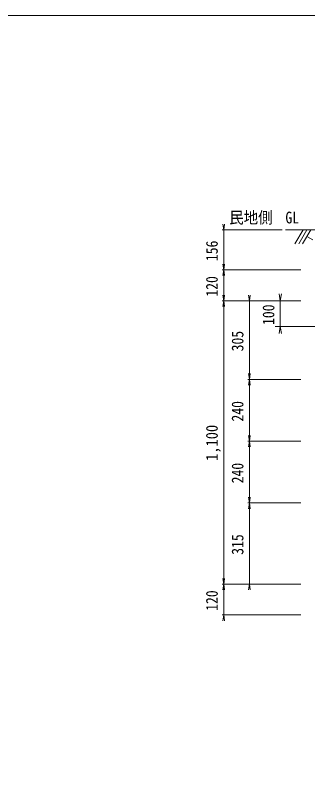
# Model space of a CAD drawing. Units: millimetres at full size, sheet at 1:25. Extents: x -4925 to 5056, y -3512 to 3512.
# Drawn here: x 1808 to 2942, y 496 to 3512 of the extents above; entities that cross this region are included whole.
import ezdxf
from ezdxf.enums import TextEntityAlignment as Align

# ---------------------------------------------------------------- set-up
doc = ezdxf.new("R2010")
doc.units = ezdxf.units.MM
doc.header["$LTSCALE"] = 25
doc.layers.add('0-7_文字', color=3, linetype='Continuous')
doc.layers.add('0-C_ﾚｲﾔ13', color=3, linetype='Continuous', lineweight=13)
doc.layers.add('0-E_寸法', color=3, linetype='Continuous', lineweight=13)
doc.styles.add('ＭＳ ゴシック', font='')
doc.styles.get('ＭＳ ゴシック').set_extended_font_data('MS Gothic')

# ---------------------------------------------------------------- blocks, each defined once
blk = doc.blocks.new('open_arrow')
at = {"color": 0, "linetype": 'Continuous', "lineweight": -2}
blk.add_lwpolyline([(7.5, 1.25), (0, 0), (7.5, -1.25)], dxfattribs=at)

msp = doc.modelspace()

# ---------------------------------------------------------------- linework, layer by layer
at = {"layer": '0-C_ﾚｲﾔ13'}
for p, q in [((2843.98, 2680.79), (2610.48, 2680.79)), ((2616.48, 2680.79), (2616.48, 2554.79)), ((2856.48, 2680.79), (4456.48, 2680.79)), ((2925.03, 2680.79), (2893.27, 2625.79)), ((2940.03, 2680.79), (2908.27, 2625.79)), ((2955.03, 2680.79), (2923.27, 2625.79)), ((2940.03, 2654.81), (2962.52, 2641.82)), ((2916.48, 2524.79), (2610.48, 2524.79)), ((2916.48, 2404.79), (2610.48, 2404.79)), ((2916.48, 2404.79), (2710.28, 2404.79)), ((2816.48, 2304.79), (3036.48, 2304.79)), ((2916.48, 2099.79), (2710.28, 2099.79)), ((2916.48, 1859.79), (2710.28, 1859.79)), ((2916.48, 1619.79), (2710.28, 1619.79)), ((2916.48, 1304.79), (2610.48, 1304.79)), ((2916.48, 1304.79), (2710.28, 1304.79)), ((2916.48, 1184.79), (2610.48, 1184.79))]:
    msp.add_line(p, q, dxfattribs=at)
msp.add_lwpolyline([(5050, 3512.5), (-4925, 3512.5), (-4925, -3512.5), (5050, -3512.5)], close=True, dxfattribs=at)
for points in [[(2616.48, 2554.79), (2616.48, 2404.79), (2616.48, 1304.79), (2616.48, 1184.79)], [(2716.28, 2404.79), (2716.28, 2099.79), (2716.28, 1859.79), (2716.28, 1619.79), (2716.28, 1304.79)]]:
    msp.add_lwpolyline(points, dxfattribs=at)
at = {"layer": '0-E_寸法'}
for p, q in [((2616.48, 2524.79), (2616.48, 2680.79)), ((2616.48, 2404.79), (2616.48, 2524.79)), ((2616.48, 1304.79), (2616.48, 2404.79)), ((2716.28, 2099.79), (2716.28, 2404.79)), ((2836.48, 2304.79), (2836.48, 2404.79)), ((2716.28, 1859.79), (2716.28, 2099.79)), ((2716.28, 1619.79), (2716.28, 1859.79)), ((2716.28, 1304.79), (2716.28, 1619.79)), ((2616.48, 1184.79), (2616.48, 1304.79))]:
    msp.add_line(p, q, dxfattribs=at)

# ---------------------------------------------------------------- block references
for p, xscale, yscale, rotation in [((2616.48, 2680.79), 2.96, 2.96, 90), ((2616.48, 2524.79), 2.96, 2.96, 90), ((2616.48, 2524.79), 2.96, 2.96, 270), ((2616.48, 2404.79), 2.96, 2.96, 90), ((2716.28, 2404.79), 2.96, 2.96, 90), ((2836.48, 2404.79), 3.55, 3.55, 90), ((2616.48, 2404.79), 2.96, 2.96, 270), ((2836.48, 2304.79), 3.55, 3.55, 270), ((2716.28, 2099.79), 2.96, 2.96, 90), ((2716.28, 2099.79), 2.96, 2.96, 270), ((2716.28, 1859.79), 2.96, 2.96, 90), ((2716.28, 1859.79), 2.96, 2.96, 270), ((2716.28, 1619.79), 2.96, 2.96, 90), ((2716.28, 1619.79), 2.96, 2.96, 270), ((2616.48, 1304.79), 2.96, 2.96, 90), ((2616.48, 1304.79), 2.96, 2.96, 270), ((2716.28, 1304.79), 2.96, 2.96, 270), ((2616.48, 1184.79), 2.96, 2.96, 270)]:
    msp.add_blockref('open_arrow', p, dxfattribs=dict(at, xscale=xscale, yscale=yscale, rotation=rotation))

# ---------------------------------------------------------------- texts
at = {"layer": '0-7_文字', "style": 'ＭＳ ゴシック'}
for s, width, p in [('民地側', 0.9, (2637.92, 2691.46)), ('GL', 0.85, (2856.48, 2691.46))]:
    msp.add_text(s, height=45.82, dxfattribs=dict(at, width=width)).set_placement(p, align=Align.BOTTOM_LEFT)
at = {"layer": '0-E_寸法', "style": 'ＭＳ ゴシック'}
for s, width, p in [('156', 0.85, (2607.1, 2559.04)), ('120', 0.85, (2607.1, 2421.04)), ('100', 0.85, (2827.1, 2311.04)), ('305', 0.85, (2706.9, 2208.54)), ('240', 0.85, (2706.9, 1936.04)), ('1,100', 0.9, (2607.1, 1782.92)), ('240', 0.85, (2706.9, 1696.04)), ('315', 0.85, (2706.9, 1418.54)), ('120', 0.85, (2607.1, 1201.04))]:
    msp.add_text(s, height=45.82, rotation=90, dxfattribs=dict(at, width=width)).set_placement(p, align=Align.BOTTOM_LEFT)

doc.saveas('drawing.dxf')
